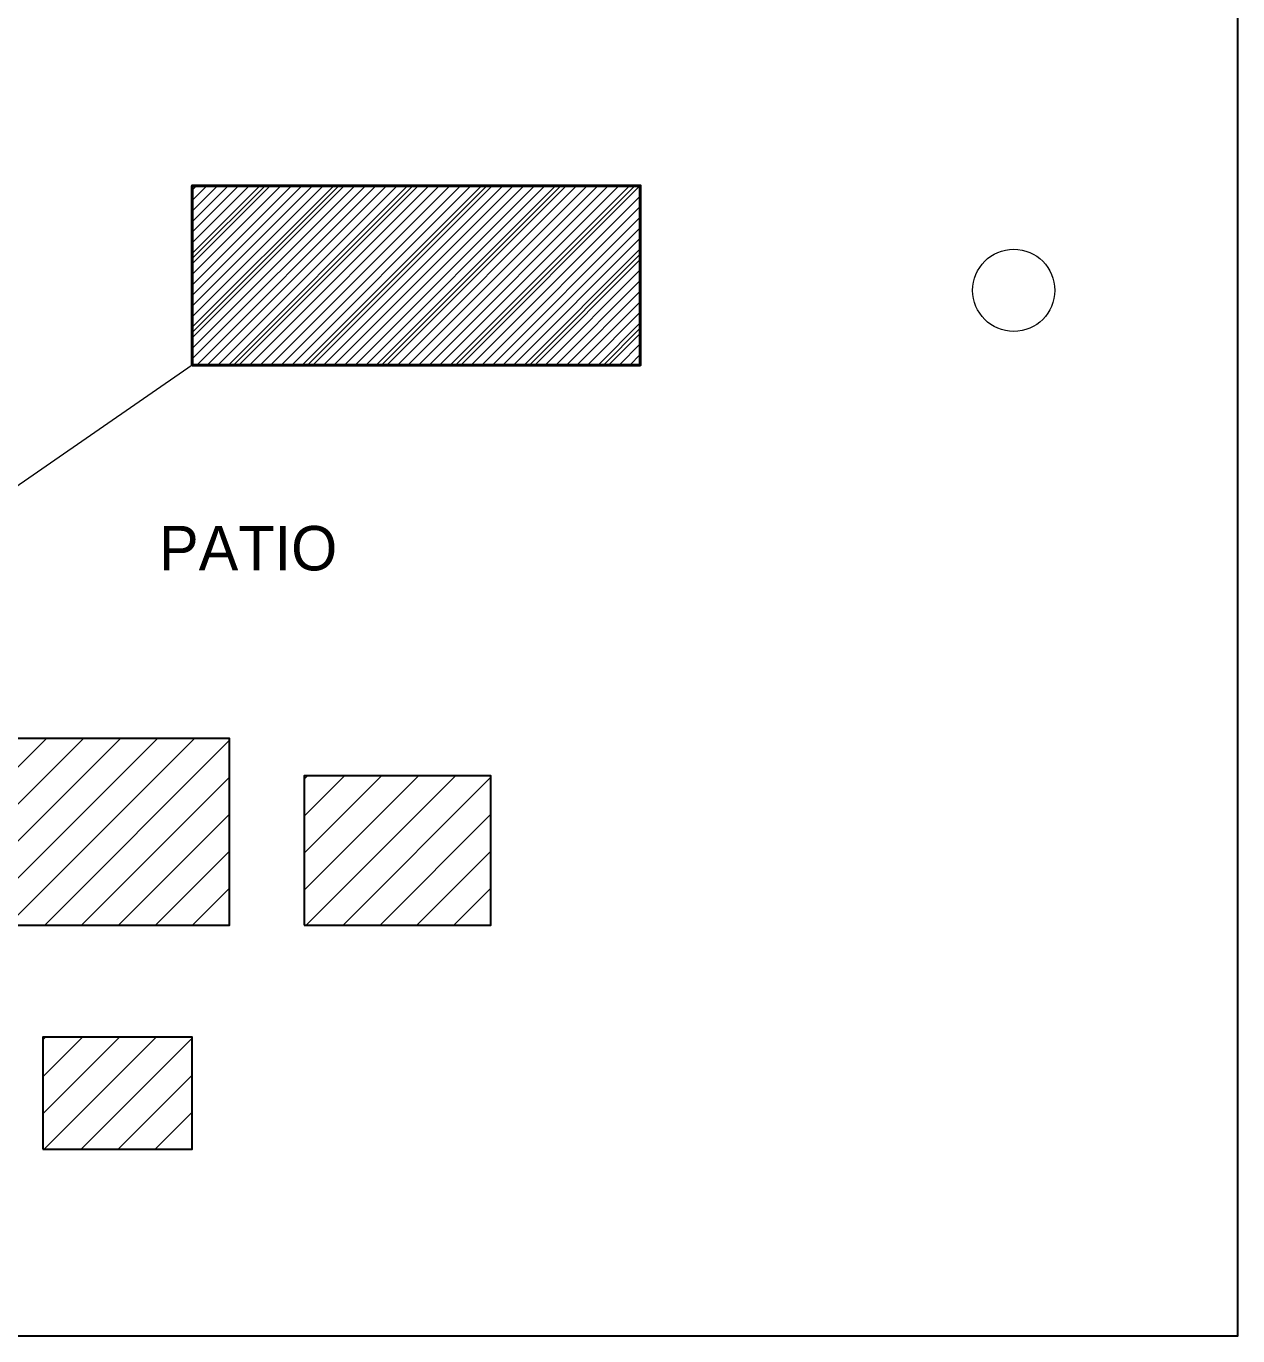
# Model space of a CAD drawing. Header units: metres. Extents: x -8 to 108, y -29 to 108.
# Drawn here: x 43.1 to 108, y -8 to 62.1 of the extents above; entities that cross this region are included whole.
import ezdxf
from ezdxf.enums import TextEntityAlignment as Align

# ---------------------------------------------------------------- set-up
doc = ezdxf.new("R2010")
doc.units = ezdxf.units.M
for name, color, linetype, lineweight in [('arbol', 7, 'CONTINUOUS', 18), ('destacado', 7, 'CONTINUOUS', 40), ('edificio', 7, 'CONTINUOUS', 25), ('hatch', 7, 'CONTINUOUS', 9), ('marco-fino', 7, 'CONTINUOUS', 25), ('marco-medio', 7, 'CONTINUOUS', 40), ('proyeccion', 7, 'CONTINUOUS', 15), ('texto-suave', 7, 'CONTINUOUS', 5)]:
    doc.layers.add(name, color=color, linetype=linetype, lineweight=lineweight)

msp = doc.modelspace()

# ---------------------------------------------------------------- linework, layer by layer
at = {"layer": 'arbol'}
msp.add_circle((96, 48), 2.2, dxfattribs=at)
at = {"layer": 'destacado'}
msp.add_lwpolyline([(52, 44), (76, 44), (76, 53.6), (52, 53.6)], close=True, dxfattribs=at)
at = {"layer": 'edificio'}
for points in [[(52, 44), (76, 44), (76, 53.6), (52, 53.6)], [(40, 14), (54, 14), (54, 24), (40, 24)], [(58, 14), (68, 14), (68, 22), (58, 22)], [(44, 2), (52, 2), (52, 8), (44, 8)]]:
    msp.add_lwpolyline(points, close=True, dxfattribs=at)
at = {"layer": 'hatch'}
for p, q in [((52, 45.739), (59.861, 53.6)), ((52, 47.719), (57.881, 53.6)), ((52, 49.698), (55.902, 53.6)), ((52, 51.678), (53.922, 53.6)), ((52, 45.739), (59.861, 53.6)), ((52, 47.719), (57.881, 53.6)), ((52, 49.698), (55.902, 53.6)), ((52, 51.678), (53.922, 53.6)), ((52, 44.324), (61.276, 53.6)), ((52, 44.89), (60.71, 53.6)), ((52, 45.456), (60.144, 53.6)), ((52, 46.022), (59.578, 53.6)), ((52, 46.587), (59.013, 53.6)), ((52, 47.153), (58.447, 53.6)), ((52, 47.719), (57.881, 53.6)), ((52, 48.284), (57.316, 53.6)), ((52, 48.85), (56.75, 53.6)), ((52, 49.416), (56.184, 53.6)), ((52, 49.981), (55.619, 53.6)), ((52, 50.547), (55.053, 53.6)), ((52, 51.113), (54.487, 53.6)), ((52, 51.678), (53.922, 53.6)), ((52, 52.244), (53.356, 53.6)), ((52, 52.81), (52.79, 53.6)), ((52, 53.375), (52.225, 53.6)), ((52.241, 44), (61.841, 53.6)), ((52.241, 44), (61.841, 53.6)), ((52.241, 44), (61.841, 53.6)), ((52.807, 44), (62.407, 53.6)), ((53.373, 44), (62.973, 53.6)), ((53.938, 44), (63.538, 53.6)), ((54.221, 44), (63.821, 53.6)), ((54.221, 44), (63.821, 53.6)), ((54.504, 44), (64.104, 53.6)), ((55.07, 44), (64.67, 53.6)), ((55.635, 44), (65.235, 53.6)), ((56.201, 44), (65.801, 53.6)), ((56.201, 44), (65.801, 53.6)), ((56.201, 44), (65.801, 53.6)), ((56.767, 44), (66.367, 53.6)), ((57.332, 44), (66.932, 53.6)), ((57.898, 44), (67.498, 53.6)), ((58.181, 44), (67.781, 53.6)), ((58.181, 44), (67.781, 53.6)), ((58.464, 44), (68.064, 53.6)), ((59.029, 44), (68.629, 53.6)), ((59.595, 44), (69.195, 53.6)), ((60.161, 44), (69.761, 53.6)), ((60.161, 44), (69.761, 53.6)), ((60.161, 44), (69.761, 53.6)), ((60.726, 44), (70.326, 53.6)), ((61.292, 44), (70.892, 53.6)), ((61.858, 44), (71.458, 53.6)), ((62.141, 44), (71.741, 53.6)), ((62.141, 44), (71.741, 53.6)), ((62.424, 44), (72.024, 53.6)), ((62.989, 44), (72.589, 53.6)), ((63.555, 44), (73.155, 53.6)), ((64.121, 44), (73.721, 53.6)), ((64.121, 44), (73.721, 53.6)), ((64.121, 44), (73.721, 53.6)), ((64.686, 44), (74.286, 53.6)), ((65.252, 44), (74.852, 53.6)), ((65.818, 44), (75.418, 53.6)), ((66.101, 44), (75.701, 53.6)), ((66.101, 44), (75.701, 53.6)), ((66.383, 44), (75.983, 53.6)), ((66.949, 44), (76, 53.051)), ((67.515, 44), (76, 52.485)), ((68.08, 44), (76, 51.92)), ((68.08, 44), (76, 51.92)), ((68.08, 44), (76, 51.92)), ((68.646, 44), (76, 51.354)), ((69.212, 44), (76, 50.788)), ((69.777, 44), (76, 50.223)), ((70.06, 44), (76, 49.94)), ((70.06, 44), (76, 49.94)), ((70.343, 44), (76, 49.657)), ((70.909, 44), (76, 49.091)), ((71.475, 44), (76, 48.525)), ((72.04, 44), (76, 47.96)), ((72.04, 44), (76, 47.96)), ((72.04, 44), (76, 47.96)), ((72.606, 44), (76, 47.394)), ((73.172, 44), (76, 46.828)), ((73.737, 44), (76, 46.263)), ((74.02, 44), (76, 45.98)), ((74.02, 44), (76, 45.98)), ((74.303, 44), (76, 45.697)), ((74.869, 44), (76, 45.131)), ((75.434, 44), (76, 44.566)), ((40, 15.839), (48.161, 24)), ((40, 17.819), (46.181, 24)), ((40, 19.799), (44.201, 24)), ((40.141, 14), (50.141, 24)), ((42.121, 14), (52.121, 24)), ((44.101, 14), (54, 23.899)), ((46.08, 14), (54, 21.92)), ((58, 15.879), (64.121, 22)), ((58, 17.859), (62.141, 22)), ((58, 19.839), (60.161, 22)), ((58, 21.819), (58.181, 22)), ((58.101, 14), (66.101, 22)), ((60.08, 14), (68, 21.92)), ((48.06, 14), (54, 19.94)), ((62.06, 14), (68, 19.94)), ((50.04, 14), (54, 17.96)), ((64.04, 14), (68, 17.96)), ((52.02, 14), (54, 15.98)), ((66.02, 14), (68, 15.98)), ((44, 3.899), (48.101, 8)), ((44, 5.879), (46.121, 8)), ((44, 7.859), (44.141, 8)), ((44.08, 2), (50.08, 8)), ((46.06, 2), (52, 7.94)), ((48.04, 2), (52, 5.96)), ((50.02, 2), (52, 3.98))]:
    msp.add_line(p, q, dxfattribs=at)
at = {"layer": 'marco-fino'}
for points in [[(-8, -8), (108, -8), (108, 108), (-8, 108)], [(52, 44), (76, 44), (76, 53.6), (52, 53.6)], [(40, 14), (54, 14), (54, 24), (40, 24)], [(58, 14), (68, 14), (68, 22), (58, 22)], [(44, 2), (52, 2), (52, 8), (44, 8)]]:
    msp.add_lwpolyline(points, close=True, dxfattribs=at)
at = {"layer": 'marco-medio'}
msp.add_lwpolyline([(52, 44), (76, 44), (76, 53.6), (52, 53.6)], close=True, dxfattribs=at)
at = {"layer": 'proyeccion'}
msp.add_line((52, 44), (0, 8), dxfattribs=at)

# ---------------------------------------------------------------- texts
at = {"layer": 'texto-suave'}
msp.add_text('PATIO', height=2.38, dxfattribs=at).set_placement((55, 33), align=Align.CENTER)

doc.saveas('drawing.dxf')
